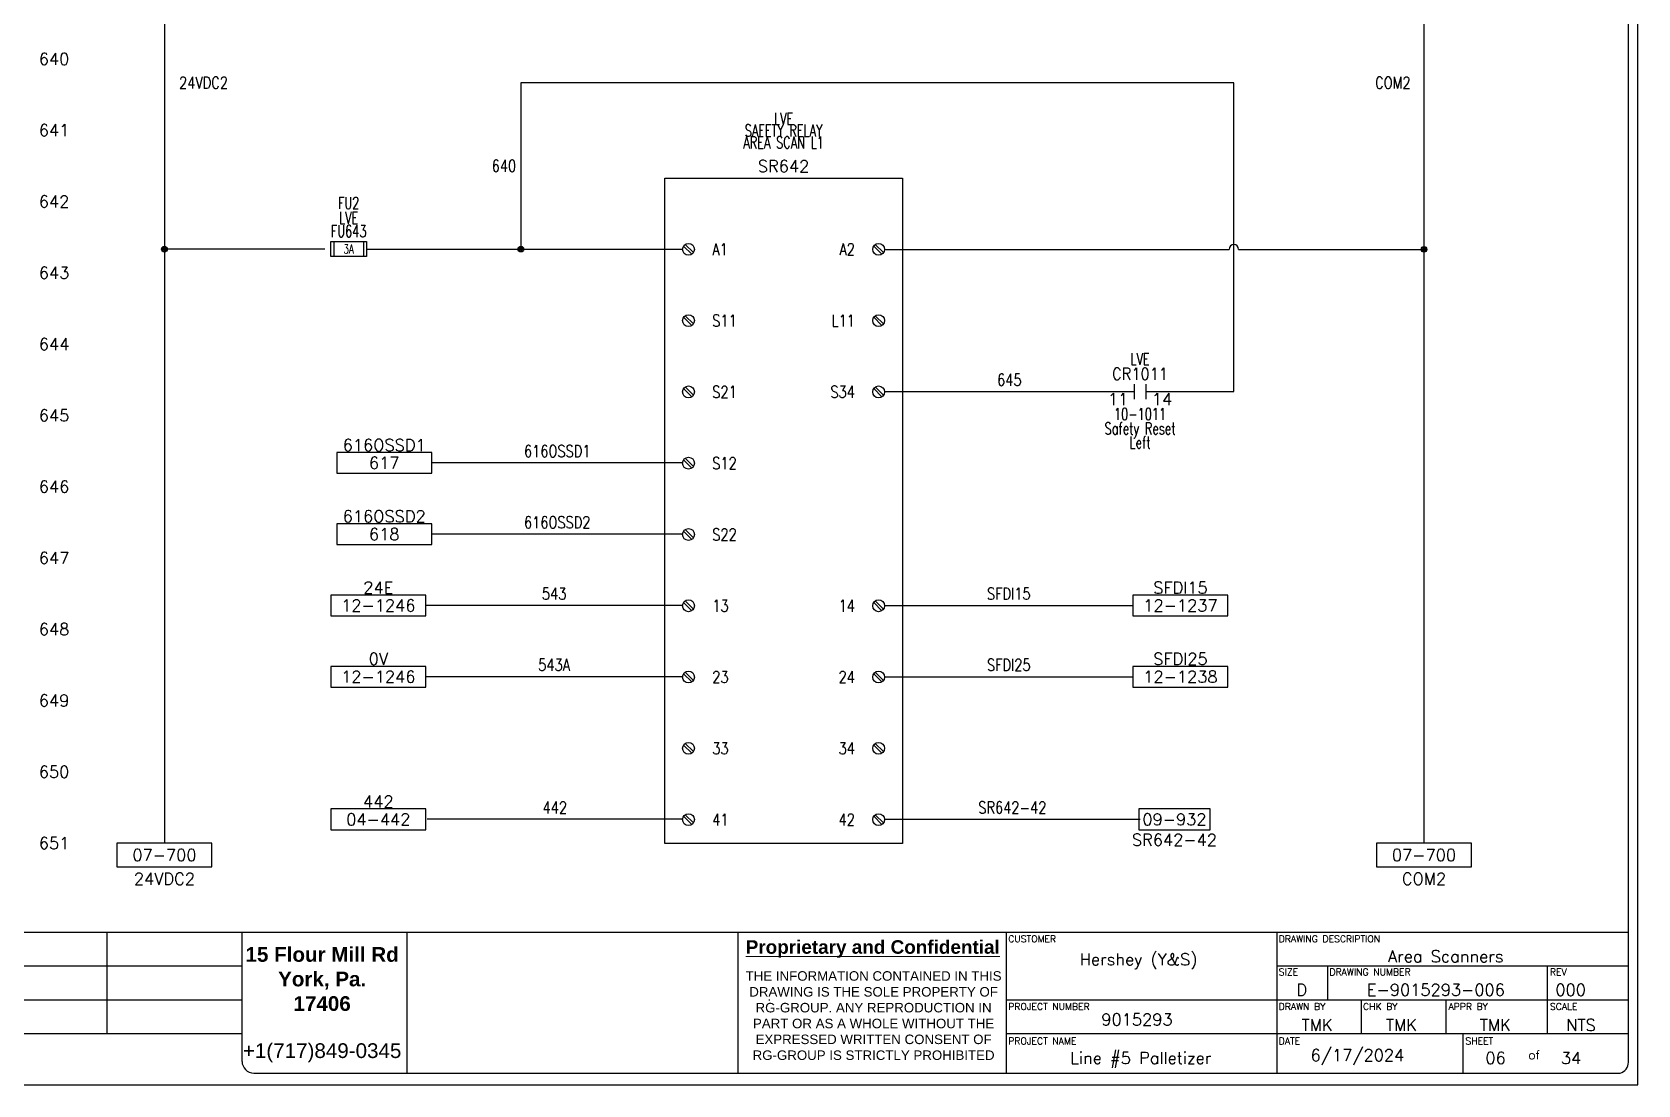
# Model space of a CAD drawing. Header units: inches. Extents: x 0 to 34.2, y 0 to 22.
# Drawn here: x 17.36 to 34.25, y -0.04 to 11.03 of the extents above; entities that cross this region are included whole.
import ezdxf
from ezdxf.enums import TextEntityAlignment as Align

# ---------------------------------------------------------------- set-up
doc = ezdxf.new("R2010")
doc.units = ezdxf.units.IN
doc.header["$MEASUREMENT"] = 0
for name, color, linetype in [('BLU_12AWG', 5, 'Continuous'), ('BLU_16AWG', 5, 'Continuous'), ('BLU_WHT_12AWG', 4, 'Continuous'), ('DESC', 150, 'Continuous'), ('DESCCHILD', 20, 'Continuous'), ('LOC', 8, 'Continuous'), ('MISC', 7, 'Continuous'), ('SYMS', 7, 'Continuous'), ('TAGS', 1, 'Continuous'), ('TB_LABELS', 1, 'Continuous'), ('TERMS', 3, 'Continuous'), ('WIRENO', 3, 'Continuous'), ('XREF', 7, 'Continuous'), ('XREFCHILD', 90, 'Continuous')]:
    doc.layers.add(name, color=color, linetype=linetype)
doc.styles.add('Annotative', font='arial.ttf')
doc.styles.add('Fields', font='simplex.shx', dxfattribs={"height": 0.185})
doc.styles.get("Standard").update_dxf_attribs({"font": 'arial.ttf'})
doc.styles.add('WD', font='romans.shx', dxfattribs={"height": 0.185})

# ---------------------------------------------------------------- blocks, each defined once
blk = doc.blocks.new('RG_Master_Ver_4_2_2')
at = {"color": 3}
for p, q in [((34.15, 0.194), (34.15, 21.734)), ((10.12, 1.563), (34.15, 1.563)), ((18.143, 1.563), (18.143, 0.496)), ((19.566, 1.563), (19.566, 0.203)), ((21.3, 1.563), (21.3, 0.072)), ((24.781, 1.562), (24.781, 0.072)), ((27.605, 1.563), (27.605, 0.072)), ((30.451, 1.563), (30.451, 0.072)), ((9.998, 1.207), (19.566, 1.207)), ((30.451, 1.207), (34.15, 1.207)), ((30.984, 1.207), (30.984, 0.852)), ((33.297, 1.207), (33.297, 0.852)), ((9.998, 0.852), (19.566, 0.852)), ((25.107, 0.852), (25.117, 0.852)), ((27.605, 0.852), (34.15, 0.852)), ((27.959, 0.852), (27.961, 0.852)), ((31.34, 0.852), (31.34, 0.496)), ((32.229, 0.852), (32.229, 0.496)), ((33.297, 0.852), (33.297, 0.496)), ((9.998, 0.496), (19.566, 0.496)), ((27.605, 0.496), (34.15, 0.496)), ((32.407, 0.496), (32.407, 0.085)), ((19.689, 0.081), (34.062, 0.081))]:
    blk.add_line(p, q, dxfattribs=at)
blk.add_lwpolyline([(0, -0.044), (34.25, -0.044), (34.25, 21.956), (0, 21.956)], close=True, dxfattribs=at)
for centre, radius, start, end in [((19.689, 0.203), 0.122, 180, 270), ((34.035, 0.192), 0.115, 283.6956, 0.7965)]:
    blk.add_arc(centre, radius, start, end, dxfattribs=at)
at = {"color": 3, "insert": (20.409, 1.406), "char_height": 0.14228, "attachment_point": 2}
blk.add_mtext_dynamic_manual_height_columns('{\\fArial|b1|i0|c0|p34;\\H1.08937x;15 Flour Mill Rd\\PYork, Pa. \\P17406}\\P\\P{\\H1.08937x;+1(717)849-0345}', width=1.73509, gutter_width=0.69, heights=[0], dxfattribs=at)
at = {"color": 3, "linetype": 'Continuous', "lineweight": 20, "insert": (26.201, 1.478), "char_height": 0.14228, "width": 2.80179, "attachment_point": 2, "style": 'Annotative'}
blk.add_mtext('{\\fArial|b1|i0|c0|p34;\\LProprietary and Confidential}', dxfattribs=at)
at = {"color": 3, "insert": (26.21, 1.152), "char_height": 0.1, "width": 2.78538, "attachment_point": 2, "style": 'Annotative'}
blk.add_mtext('THE INFORMATION CONTAINED IN THIS DRAWING IS THE SOLE PROPERTY OF RG-GROUP. ANY REPRODUCTION IN PART OR AS A WHOLE WITHOUT THE EXPRESSED WRITTEN CONSENT OF RG-GROUP IS STRICTLY PROHIBITED', dxfattribs=at)
at = {"insert": (30.807, 0.331), "char_height": 0.125, "attachment_point": 1, "style": 'Fields'}
blk.add_mtext('6/17/2024', dxfattribs=at)
at = {"style": 'Fields'}
for tag, p in [('DESCRIPTION_3', (13.116, 1.307)), ('DRN_3', (15.472, 1.307)), ('CHK_3', (16.529, 1.307)), ('APP_3', (17.552, 1.307)), ('DATE_3', (18.829, 1.307)), ('DRAWING_DESC', (32.229, 1.246)), ('CUSTOMER', (28.997, 1.214)), ('DESCRIPTION_2', (13.116, 0.951)), ('DRN_2', (15.472, 0.951)), ('CHK_2', (16.529, 0.951)), ('APP_2', (17.552, 0.951)), ('DATE_2', (18.829, 0.951)), ('SIZE', (30.715, 0.894)), ('DRAWING_#', (32.125, 0.894)), ('REV', (33.543, 0.894)), ('DESCRIPTION_1', (13.116, 0.596)), ('DRN_1', (15.472, 0.596)), ('CHK_1', (16.529, 0.596)), ('APP_1', (17.552, 0.596)), ('DATE_1', (18.829, 0.596)), ('PROJECT_#', (28.981, 0.581)), ('DRN_BY', (30.875, 0.524)), ('CHK_BY', (31.762, 0.524)), ('APP_BY', (32.75, 0.524)), ('SCALE', (33.652, 0.524)), ('PROJECT_NAME', (29.021, 0.176)), ('SHEETNUM', (32.753, 0.176)), ('TTL_SHTS', (33.547, 0.176))]:
    blk.add_attdef(tag, text='', height=0.125, dxfattribs=at).set_placement(p, align=Align.CENTER)
at = {"style": 'Fields', "flags": 9}
blk.add_attdef('WD_TB', (9.953, 0.194), '', height=0.0638, dxfattribs=at)
at = {"layer": 'TB_LABELS', "style": 'WD'}
for s, height, p in [('CUSTOMER', 0.0711, (27.627, 1.528)), ('DRAWING DESCRIPTION', 0.07114, (30.472, 1.528)), ('SIZE', 0.0711, (30.472, 1.179)), ('DRAWING NUMBER', 0.07114, (31.006, 1.179)), ('REV', 0.0711, (33.325, 1.179)), ('PROJECT NUMBER', 0.07114, (27.627, 0.816)), ('DRAWN BY', 0.0711, (30.472, 0.816)), ('CHK BY', 0.0711, (31.359, 0.816)), ('APPR BY', 0.0711, (32.258, 0.816)), ('SCALE', 0.0711, (33.325, 0.816)), ('PROJECT NAME', 0.07114, (27.627, 0.453)), ('DATE', 0.0711, (30.472, 0.453)), ('SHEET', 0.0711, (32.436, 0.453)), ('of', 0.0925, (33.098, 0.318))]:
    blk.add_text(s, height=height, dxfattribs=at).set_placement(p, align=Align.TOP_LEFT)
blk = doc.blocks.new('HDV1_002')
for p, q in [((0, 0), (2.5, 0)), ((0, -7), (0, 0)), ((2.5, 0), (2.5, -7)), ((0.198, -0.715), (0.285, -0.802)), ((0.215, -0.698), (0.302, -0.785)), ((2.198, -0.715), (2.285, -0.802)), ((2.215, -0.698), (2.302, -0.785)), ((0.198, -1.465), (0.285, -1.552)), ((0.215, -1.448), (0.302, -1.535)), ((2.198, -1.465), (2.285, -1.552)), ((2.215, -1.448), (2.302, -1.535)), ((0.198, -2.215), (0.285, -2.302)), ((0.215, -2.198), (0.302, -2.285)), ((2.198, -2.215), (2.285, -2.302)), ((2.215, -2.198), (2.302, -2.285)), ((0.198, -2.965), (0.285, -3.052)), ((0.215, -2.948), (0.302, -3.035)), ((0.198, -3.715), (0.285, -3.802)), ((0.215, -3.698), (0.302, -3.785)), ((0.198, -4.465), (0.285, -4.552)), ((0.215, -4.448), (0.302, -4.535)), ((2.198, -4.465), (2.285, -4.552)), ((2.215, -4.448), (2.302, -4.535)), ((0.198, -5.215), (0.285, -5.302)), ((0.215, -5.198), (0.302, -5.285)), ((2.198, -5.215), (2.285, -5.302)), ((2.215, -5.198), (2.302, -5.285)), ((0.198, -5.965), (0.285, -6.052)), ((0.215, -5.948), (0.302, -6.035)), ((2.198, -5.965), (2.285, -6.052)), ((2.215, -5.948), (2.302, -6.035)), ((0.198, -6.715), (0.285, -6.802)), ((0.215, -6.698), (0.302, -6.785)), ((2.198, -6.715), (2.285, -6.802)), ((2.215, -6.698), (2.302, -6.785)), ((2.5, -7), (0, -7))]:
    blk.add_line(p, q)
for centre in [(0.25, -0.75), (2.25, -0.75), (0.25, -1.5), (2.25, -1.5), (0.25, -2.25), (2.25, -2.25), (0.25, -3), (0.25, -3.75), (0.25, -4.5), (2.25, -4.5), (0.25, -5.25), (2.25, -5.25), (0.25, -6), (2.25, -6), (0.25, -6.75), (2.25, -6.75)]:
    blk.add_circle(centre, 0.0625)
at = {"style": 'WD', "width": 0.7}
for tag, p in [('INST', (1.25, 0.75)), ('LOC', (1.25, 0.625)), ('DESC1', (1.25, 0.5)), ('DESC2', (1.25, 0.375)), ('DESC3', (1.25, 0.25))]:
    blk.add_attdef(tag, text='', height=0.125, dxfattribs=at).set_placement(p, align=Align.MIDDLE_CENTER)
at = {"style": 'WD'}
blk.add_attdef('TAG1', text='', height=0.125, dxfattribs=at).set_placement((1.25, 0.125), align=Align.MIDDLE_CENTER)
at = {"style": 'WD', "flags": 9}
for tag, p in [('MFG', (1.25, -0.125)), ('ASSYCODE', (1.25, -0.375)), ('CAT', (1.25, -0.25)), ('FAMILY', (1.25, -0.5))]:
    blk.add_attdef(tag, text='', height=0.125, dxfattribs=at).set_placement(p, align=Align.MIDDLE_CENTER)
at = {"style": 'WD', "flags": 1}
for tag, p in [('X4TERM01', (0.188, -0.75)), ('X1TERM10', (2.312, -0.75)), ('X4TERM02', (0.188, -1.5)), ('X1TERM11', (2.312, -1.5)), ('X4TERM03', (0.188, -2.25)), ('X1TERM12', (2.312, -2.25)), ('X4TERM04', (0.188, -3)), ('X4TERM05', (0.188, -3.75)), ('X4TERM06', (0.188, -4.5)), ('X1TERM13', (2.312, -4.5)), ('X4TERM07', (0.188, -5.25)), ('X1TERM14', (2.312, -5.25)), ('X4TERM08', (0.188, -6)), ('X1TERM15', (2.312, -6)), ('X4TERM09', (0.188, -6.75)), ('X1TERM16', (2.312, -6.75))]:
    blk.add_attdef(tag, p, '', height=0.005, dxfattribs=at)
at = {"style": 'WD', "width": 0.8}
for tag, p in [('TERM01', (0.5, -0.75)), ('TERM02', (0.5, -1.5)), ('TERM03', (0.5, -2.25)), ('TERM04', (0.5, -3)), ('TERM05', (0.5, -3.75)), ('TERM06', (0.5, -4.5)), ('TERM07', (0.5, -5.25)), ('TERM08', (0.5, -6)), ('TERM09', (0.5, -6.75))]:
    blk.add_attdef(tag, text='', height=0.125, dxfattribs=at).set_placement(p, align=Align.MIDDLE_LEFT)
for tag, p in [('TERM10', (2, -0.75)), ('TERM11', (2, -1.5)), ('TERM12', (2, -2.25)), ('TERM13', (2, -4.5)), ('TERM14', (2, -5.25)), ('TERM15', (2, -6)), ('TERM16', (2, -6.75))]:
    blk.add_attdef(tag, text='', height=0.125, dxfattribs=at).set_placement(p, align=Align.MIDDLE_RIGHT)
blk = doc.blocks.new('Hcr21')
at = {"linetype": 'Continuous'}
for p, q in [((-0.062, 0.08), (-0.062, -0.08)), ((0.062, 0.08), (0.062, -0.08))]:
    blk.add_line(p, q, dxfattribs=at)
at = {"style": 'WD'}
for tag, width, p in [('INST', 0.7, (0, 0.451)), ('LOC', 0.7, (0, 0.281)), ('TAG2', 0.9, (0, 0.125)), ('DESC1', 0.7, (0, -0.449)), ('XREF', 0.7, (0, -0.297)), ('DESC2', 0.7, (0, -0.597)), ('DESC3', 0.7, (0, -0.744))]:
    blk.add_attdef(tag, text='', height=0.125, dxfattribs=dict(at, width=width)).set_placement(p, align=Align.CENTER)
for tag, p, height, flags in [('X4TERM01', (-0.062, 0), 0.0125, 1), ('X1TERM02', (0.062, 0), 0.0125, 1), ('FAMILY', (0.097, 0.053), 0.01, 9), ('CONTACT', (0.097, 0.036), 0.01, 1)]:
    blk.add_attdef(tag, p, '', height=height, dxfattribs=dict(at, flags=flags))
for tag, p in [('X2LINK', (0, 0.125)), ('X8LINK', (0, -0.125))]:
    blk.add_attdef(tag, p, '', height=0.01, dxfattribs=at)
at = {"linetype": 'Continuous', "style": 'WD', "flags": 8}
blk.add_attdef('TERM01', text='', height=0.125, dxfattribs=at).set_placement((-0.125, -0.016), align=Align.TOP_RIGHT)
blk.add_attdef('TERM02', text='', height=0.125, dxfattribs=at).set_placement((0.125, -0.016), align=Align.TOP_LEFT)
blk = doc.blocks.new('WDDOT')
for radius in [0.03, 0.0187, 0.00929]:
    blk.add_circle((0, 0), radius)
blk = doc.blocks.new('HA2S1_REF_1')
for p, q in [((0, 0.25), (0, 0)), ((1, 0.25), (0, 0.25)), ((1, 0), (1, 0.25)), ((0, 0), (1, 0))]:
    blk.add_line(p, q)
at = {"style": 'WD', "flags": 1}
blk.add_attdef('SIGCODE', text='', height=0.125, dxfattribs=at).set_placement((0.5, 0.3125), align=Align.CENTER)
at = {"style": 'WD'}
for tag, p in [('XREF', (0.5, 0.0625)), ('DESC1', (0.5, -0.1875))]:
    blk.add_attdef(tag, text='', height=0.125, dxfattribs=at).set_placement(p, align=Align.CENTER)
blk = doc.blocks.new('HA2D1_REF1')
for p, q in [((-0.0625, 0.109375), (-0.0625, -0.109375)), ((0.9375, 0.109375), (-0.0625, 0.109375)), ((0.9375, -0.109375), (0.9375, 0.109375)), ((-0.0625, -0.109375), (0.9375, -0.109375))]:
    blk.add_line(p, q)
at = {"style": 'WD', "flags": 1}
blk.add_attdef('SIGCODE', (0, 0.3125), '', height=0.125, dxfattribs=at)
at = {"style": 'WD'}
for tag, p in [('DESC1', (0.4375, 0.125)), ('XREF', (0.4375, -0.0625))]:
    blk.add_attdef(tag, text='', height=0.125, dxfattribs=at).set_placement(p, align=Align.CENTER)
blk = doc.blocks.new('HA2S1_REF1')
for p, q in [((0, 0.109), (0, -0.109)), ((0.75, 0.109), (0, 0.109)), ((0.75, -0.109), (0.75, 0.109)), ((0, -0.109), (0.75, -0.109))]:
    blk.add_line(p, q)
at = {"style": 'WD', "flags": 1}
blk.add_attdef('SIGCODE', (0.062, 0.158), '', height=0.125, dxfattribs=at)
at = {"style": 'WD'}
for tag, p in [('XREF', (0.375, -0.063)), ('DESC1', (0.375, -0.278))]:
    blk.add_attdef(tag, text='', height=0.125, dxfattribs=at).set_placement(p, align=Align.CENTER)
blk = doc.blocks.new('HFU1')
for p, q in [((-0.188, -0.078), (-0.188, 0.078)), ((-0.188, 0.078), (0.188, 0.078)), ((-0.156, 0.078), (-0.156, -0.078)), ((0.156, 0.078), (0.156, -0.078)), ((0.188, 0.078), (0.188, -0.078)), ((0.188, -0.078), (-0.188, -0.078))]:
    blk.add_line(p, q)
at = {"style": 'WD', "width": 0.7}
for tag, p in [('INST', (0, 0.422)), ('LOC', (0, 0.266)), ('TAG1', (0, 0.125))]:
    blk.add_attdef(tag, text='', height=0.125, dxfattribs=at).set_placement(p, align=Align.CENTER)
at = {"linetype": 'Continuous', "style": 'WD', "flags": 9}
for tag, p in [('ASSYCODE', (0.157, 0.251)), ('MFG', (0.156, 0.083)), ('CAT', (0.156, 0.102))]:
    blk.add_attdef(tag, text='', height=0.01, dxfattribs=at).set_placement(p, align=Align.CENTER)
at = {"style": 'WD'}
for tag, p, height, flags in [('X4TERM01', (-0.188, 0), 0.0109, 1), ('FAMILY', (0.129, 0.108), 0.01, 9), ('X1TERM02', (0.188, 0), 0.0109, 1)]:
    blk.add_attdef(tag, p, '', height=height, dxfattribs=dict(at, flags=flags))
at = {"style": 'WD', "width": 0.7}
blk.add_attdef('RATING1', text='', height=0.0938, dxfattribs=at).set_placement((0, 0), align=Align.MIDDLE_CENTER)
at = {"style": 'WD'}
for tag, p in [('X2LINK', (0, 0.109)), ('X8LINK', (0, -0.109))]:
    blk.add_attdef(tag, p, '', height=0.01, dxfattribs=at)
at = {"linetype": 'Continuous', "style": 'WD', "width": 0.7, "flags": 8}
blk.add_attdef('TERM01', text='', height=0.1, dxfattribs=at).set_placement((-0.25, -0.016), align=Align.TOP_RIGHT)
blk.add_attdef('TERM02', text='', height=0.1, dxfattribs=at).set_placement((0.25, -0.016), align=Align.TOP_LEFT)
at = {"style": 'WD', "width": 0.7}
for tag, p in [('DESC1', (0.047, -0.234)), ('DESC2', (0.047, -0.391)), ('DESC3', (0.047, -0.547))]:
    blk.add_attdef(tag, text='', height=0.125, dxfattribs=at).set_placement(p, align=Align.MIDDLE_LEFT)
blk = doc.blocks.new('WD_WNV')
at = {"linetype": 'Continuous', "style": 'WD', "width": 0.8}
blk.add_attdef('WIRENO', text='', height=0.125, dxfattribs=at).set_placement((-0.05, 0), align=Align.MIDDLE_RIGHT)
at = {"style": 'WD', "flags": 1}
for tag, p in [('W01USER', (-0.062, 0.094)), ('W02USER', (-0.062, 0.086)), ('W03USER', (-0.062, 0.078)), ('W04USER', (-0.062, 0.07)), ('W05USER', (-0.062, 0.062)), ('W06USER', (-0.062, 0.055)), ('W07USER', (-0.062, 0.047)), ('W08USER', (-0.062, 0.039)), ('W09USER', (-0.062, 0.031)), ('W10USER', (-0.062, 0.023))]:
    blk.add_attdef(tag, text='', height=0.005, dxfattribs=at).set_placement(p, align=Align.CENTER)
blk = doc.blocks.new('WD_WNH')
at = {"linetype": 'Continuous', "style": 'WD', "width": 0.8}
blk.add_attdef('WIRENO', text='', height=0.125, dxfattribs=at).set_placement((0, 0.062), align=Align.CENTER)
at = {"style": 'WD', "flags": 1}
for tag, p in [('W01USER', (0, 0.078)), ('W02USER', (0, 0.07)), ('W03USER', (0, 0.062)), ('W04USER', (0, 0.055)), ('W05USER', (0, 0.047)), ('W06USER', (0, 0.039)), ('W07USER', (0, 0.031)), ('W08USER', (0, 0.023)), ('W09USER', (0, 0.016)), ('W10USER', (0, 0.008))]:
    blk.add_attdef(tag, text='', height=0.005, dxfattribs=at).set_placement(p, align=Align.CENTER)

msp = doc.modelspace()

# ---------------------------------------------------------------- linework, layer by layer
at = {"layer": 'BLU_12AWG'}
for p, q in [((18.75, 21.125), (18.75, 2.5)), ((20.438, 8.75), (18.75, 8.75))]:
    msp.add_line(p, q, dxfattribs=at)
at = {"layer": 'BLU_16AWG'}
for p, q in [((30, 10.5), (22.5, 10.5)), ((22.5, 10.5), (22.5, 8.75)), ((30, 7.25), (30, 10.5)), ((20.875, 8.75), (24.2, 8.75)), ((26.326, 7.25), (28.951, 7.25)), ((29.076, 7.25), (30, 7.25)), ((24.201, 6.5), (21.562, 6.5)), ((24.201, 5.75), (21.562, 5.75)), ((24.201, 5), (21.5, 5)), ((26.326, 5), (28.938, 5)), ((24.201, 4.25), (21.5, 4.25)), ((26.326, 4.25), (28.938, 4.25)), ((24.201, 2.75), (21.513, 2.75)), ((26.326, 2.75), (29.013, 2.75))]:
    msp.add_line(p, q, dxfattribs=at)
at = {"layer": 'BLU_WHT_12AWG'}
for p, q in [((32, 21.125), (32, 2.5)), ((26.325, 8.747), (29.95, 8.747)), ((30.05, 8.747), (32, 8.747))]:
    msp.add_line(p, q, dxfattribs=at)
msp.add_arc((30, 8.747), 0.05, 0, 180, dxfattribs=at)

# ---------------------------------------------------------------- block references
ref = msp.add_blockref('RG_Master_Ver_4_2_2', (0, 0))
ref.add_attrib('CUSTOMER', 'Hershey (Y&S)', dxfattribs={"height": 0.125, "style": 'Fields'}).set_placement((28.997, 1.214), align=Align.CENTER)
ref.add_attrib('DRAWING_DESC', 'Area Scanners', dxfattribs={"height": 0.125, "style": 'Fields'}).set_placement((32.229, 1.246), align=Align.CENTER)
ref.add_attrib('PROJECT_#', '9015293', dxfattribs={"height": 0.125, "style": 'Fields'}).set_placement((28.981, 0.581), align=Align.CENTER)
ref.add_attrib('PROJECT_NAME', 'Line #5 Palletizer', dxfattribs={"height": 0.125, "style": 'Fields'}).set_placement((29.021, 0.176), align=Align.CENTER)
ref.add_attrib('SIZE', 'D', dxfattribs={"height": 0.125, "style": 'Fields'}).set_placement((30.715, 0.894), align=Align.CENTER)
ref.add_attrib('APP_BY', 'TMK', dxfattribs={"height": 0.125, "style": 'Fields'}).set_placement((32.75, 0.524), align=Align.CENTER)
ref.add_attrib('DRAWING_#', 'E-9015293-006', dxfattribs={"height": 0.125, "style": 'Fields'}).set_placement((32.125, 0.894), align=Align.CENTER)
ref.add_attrib('REV', '000', dxfattribs={"height": 0.125, "style": 'Fields'}).set_placement((33.543, 0.894), align=Align.CENTER)
ref.add_attrib('SCALE', 'NTS', dxfattribs={"height": 0.125, "style": 'Fields'}).set_placement((33.652, 0.524), align=Align.CENTER)
ref.add_attrib('DRN_BY', 'TMK', dxfattribs={"height": 0.125, "style": 'Fields'}).set_placement((30.875, 0.524), align=Align.CENTER)
ref.add_attrib('CHK_BY', 'TMK', dxfattribs={"height": 0.125, "style": 'Fields'}).set_placement((31.762, 0.524), align=Align.CENTER)
ref.add_attrib('SHEETNUM', '06', dxfattribs={"height": 0.125, "style": 'Fields'}).set_placement((32.753, 0.176), align=Align.CENTER)
ref.add_attrib('TTL_SHTS', '34', dxfattribs={"height": 0.125, "style": 'Fields'}).set_placement((33.547, 0.176), align=Align.CENTER)
at = {"layer": 'SYMS'}
ref = msp.add_blockref('HDV1_002', (24.013, 9.497), dxfattribs=at)
ref.add_attrib('TERM16', '42', dxfattribs={"layer": 'TERMS', "height": 0.125, "style": 'WD', "width": 0.8}).set_placement((26.013, 2.747), align=Align.MIDDLE_RIGHT)
ref.add_attrib('TERM15', '34', dxfattribs={"layer": 'TERMS', "height": 0.125, "style": 'WD', "width": 0.8}).set_placement((26.013, 3.497), align=Align.MIDDLE_RIGHT)
ref.add_attrib('TERM14', '24', dxfattribs={"layer": 'TERMS', "height": 0.125, "style": 'WD', "width": 0.8}).set_placement((26.013, 4.247), align=Align.MIDDLE_RIGHT)
ref.add_attrib('TERM13', '14', dxfattribs={"layer": 'TERMS', "height": 0.125, "style": 'WD', "width": 0.8}).set_placement((26.013, 4.997), align=Align.MIDDLE_RIGHT)
ref.add_attrib('TERM12', 'S34', dxfattribs={"layer": 'TERMS', "height": 0.125, "style": 'WD', "width": 0.8}).set_placement((26.013, 7.247), align=Align.MIDDLE_RIGHT)
ref.add_attrib('TERM11', 'L11', dxfattribs={"layer": 'TERMS', "height": 0.125, "style": 'WD', "width": 0.8}).set_placement((26.013, 7.997), align=Align.MIDDLE_RIGHT)
ref.add_attrib('TERM10', 'A2', dxfattribs={"layer": 'TERMS', "height": 0.125, "style": 'WD', "width": 0.8}).set_placement((26.013, 8.747), align=Align.MIDDLE_RIGHT)
ref.add_attrib('TERM09', '41', dxfattribs={"layer": 'TERMS', "height": 0.125, "style": 'WD', "width": 0.8}).set_placement((24.513, 2.747), align=Align.MIDDLE_LEFT)
ref.add_attrib('TERM08', '33', dxfattribs={"layer": 'TERMS', "height": 0.125, "style": 'WD', "width": 0.8}).set_placement((24.513, 3.497), align=Align.MIDDLE_LEFT)
ref.add_attrib('TERM07', '23', dxfattribs={"layer": 'TERMS', "height": 0.125, "style": 'WD', "width": 0.8}).set_placement((24.513, 4.247), align=Align.MIDDLE_LEFT)
ref.add_attrib('TERM06', '13', dxfattribs={"layer": 'TERMS', "height": 0.125, "style": 'WD', "width": 0.8}).set_placement((24.513, 4.997), align=Align.MIDDLE_LEFT)
ref.add_attrib('TERM05', 'S22', dxfattribs={"layer": 'TERMS', "height": 0.125, "style": 'WD', "width": 0.8}).set_placement((24.513, 5.747), align=Align.MIDDLE_LEFT)
ref.add_attrib('TERM04', 'S12', dxfattribs={"layer": 'TERMS', "height": 0.125, "style": 'WD', "width": 0.8}).set_placement((24.513, 6.497), align=Align.MIDDLE_LEFT)
ref.add_attrib('TERM03', 'S21', dxfattribs={"layer": 'TERMS', "height": 0.125, "style": 'WD', "width": 0.8}).set_placement((24.513, 7.247), align=Align.MIDDLE_LEFT)
ref.add_attrib('TERM02', 'S11', dxfattribs={"layer": 'TERMS', "height": 0.125, "style": 'WD', "width": 0.8}).set_placement((24.513, 7.997), align=Align.MIDDLE_LEFT)
ref.add_attrib('TERM01', 'A1', dxfattribs={"layer": 'TERMS', "height": 0.125, "style": 'WD', "width": 0.8}).set_placement((24.513, 8.747), align=Align.MIDDLE_LEFT)
ref.add_attrib('TAG1', 'SR642', dxfattribs={"layer": 'TAGS', "height": 0.125, "style": 'WD'}).set_placement((25.263, 9.622), align=Align.MIDDLE_CENTER)
ref.add_attrib('DESC1', 'SAFETY RELAY', dxfattribs={"layer": 'DESC', "height": 0.125, "style": 'WD', "width": 0.7}).set_placement((25.263, 9.997), align=Align.MIDDLE_CENTER)
ref.add_attrib('DESC2', 'AREA SCAN L1', dxfattribs={"layer": 'DESC', "height": 0.125, "style": 'WD', "width": 0.7}).set_placement((25.263, 9.872), align=Align.MIDDLE_CENTER)
ref.add_attrib('LOC', 'LVE', dxfattribs={"layer": 'LOC', "height": 0.125, "style": 'WD', "width": 0.7}).set_placement((25.263, 10.122), align=Align.MIDDLE_CENTER)
ref = msp.add_blockref('HFU1', (20.688, 8.75), dxfattribs=at)
ref.add_attrib('INST', 'FU2', dxfattribs={"layer": 'LOC', "height": 0.125, "style": 'WD', "width": 0.7}).set_placement((20.688, 9.172), align=Align.CENTER)
ref.add_attrib('RATING1', '3A', dxfattribs={"layer": 'MISC', "height": 0.0938, "style": 'WD', "width": 0.7}).set_placement((20.688, 8.75), align=Align.MIDDLE_CENTER)
ref.add_attrib('LOC', 'LVE', dxfattribs={"layer": 'LOC', "height": 0.125, "style": 'WD', "width": 0.7}).set_placement((20.688, 9.016), align=Align.CENTER)
ref.add_attrib('TAG1', 'FU643', dxfattribs={"layer": 'TAGS', "height": 0.125, "style": 'WD', "width": 0.7}).set_placement((20.688, 8.875), align=Align.CENTER)
for p in [(18.75, 8.75), (22.5, 8.75), (32, 8.747)]:
    msp.add_blockref('WDDOT', p, dxfattribs=at)
ref = msp.add_blockref('Hcr21', (29.013, 7.25), dxfattribs=at)
ref.add_attrib('LOC', 'LVE', dxfattribs={"layer": 'LOC', "height": 0.125, "style": 'WD', "width": 0.7}).set_placement((29.013, 7.531), align=Align.CENTER)
ref.add_attrib('TERM02', '14', dxfattribs={"layer": 'TERMS', "linetype": 'Continuous', "height": 0.125, "style": 'WD', "flags": 8}).set_placement((29.138, 7.234), align=Align.TOP_LEFT)
ref.add_attrib('TERM01', '11', dxfattribs={"layer": 'TERMS', "linetype": 'Continuous', "height": 0.125, "style": 'WD', "flags": 8}).set_placement((28.888, 7.234), align=Align.TOP_RIGHT)
ref.add_attrib('XREF', '10-1011', dxfattribs={"layer": 'XREFCHILD', "height": 0.125, "style": 'WD', "width": 0.7}).set_placement((29.013, 6.952), align=Align.CENTER)
ref.add_attrib('DESC2', 'Left', dxfattribs={"layer": 'DESCCHILD', "height": 0.125, "style": 'WD', "width": 0.7}).set_placement((29.013, 6.653), align=Align.CENTER)
ref.add_attrib('DESC1', 'Safety Reset', dxfattribs={"layer": 'DESCCHILD', "height": 0.125, "style": 'WD', "width": 0.7}).set_placement((29.013, 6.8), align=Align.CENTER)
ref.add_attrib('TAG2', 'CR1011', dxfattribs={"layer": 'TAGS', "height": 0.125, "style": 'WD', "width": 0.9}).set_placement((29.013, 7.375), align=Align.CENTER)
ref = msp.add_blockref('HA2D1_REF1', (20.625, 6.5), dxfattribs=at)
ref.add_attrib('XREF', '617', dxfattribs={"layer": 'XREF', "height": 0.125, "style": 'WD'}).set_placement((21.062, 6.438), align=Align.CENTER)
ref.add_attrib('DESC1', '616OSSD1', dxfattribs={"layer": 'DESC', "height": 0.125, "style": 'WD'}).set_placement((21.062, 6.625), align=Align.CENTER)
ref = msp.add_blockref('HA2D1_REF1', (20.625, 5.75), dxfattribs=at)
ref.add_attrib('XREF', '618', dxfattribs={"layer": 'XREF', "height": 0.125, "style": 'WD'}).set_placement((21.062, 5.688), align=Align.CENTER)
ref.add_attrib('DESC1', '616OSSD2', dxfattribs={"layer": 'DESC', "height": 0.125, "style": 'WD'}).set_placement((21.062, 5.875), align=Align.CENTER)
ref = msp.add_blockref('HA2D1_REF1', (20.562, 5), dxfattribs=at)
ref.add_attrib('XREF', '12-1246', dxfattribs={"layer": 'XREF', "height": 0.125, "style": 'WD'}).set_placement((21, 4.938), align=Align.CENTER)
ref.add_attrib('DESC1', '24E', dxfattribs={"layer": 'DESC', "height": 0.125, "style": 'WD'}).set_placement((21, 5.125), align=Align.CENTER)
ref = msp.add_blockref('HA2D1_REF1', (29, 5), dxfattribs=at)
ref.add_attrib('XREF', '12-1237', dxfattribs={"layer": 'XREF', "height": 0.125, "style": 'WD'}).set_placement((29.438, 4.938), align=Align.CENTER)
ref.add_attrib('DESC1', 'SFDI15', dxfattribs={"layer": 'DESC', "height": 0.125, "style": 'WD'}).set_placement((29.438, 5.125), align=Align.CENTER)
ref = msp.add_blockref('HA2D1_REF1', (20.562, 4.25), dxfattribs=at)
ref.add_attrib('XREF', '12-1246', dxfattribs={"layer": 'XREF', "height": 0.125, "style": 'WD'}).set_placement((21, 4.188), align=Align.CENTER)
ref.add_attrib('DESC1', '0V', dxfattribs={"layer": 'DESC', "height": 0.125, "style": 'WD'}).set_placement((21, 4.375), align=Align.CENTER)
ref = msp.add_blockref('HA2D1_REF1', (29, 4.25), dxfattribs=at)
ref.add_attrib('XREF', '12-1238', dxfattribs={"layer": 'XREF', "height": 0.125, "style": 'WD'}).set_placement((29.438, 4.188), align=Align.CENTER)
ref.add_attrib('DESC1', 'SFDI25', dxfattribs={"layer": 'DESC', "height": 0.125, "style": 'WD'}).set_placement((29.438, 4.375), align=Align.CENTER)
ref = msp.add_blockref('HA2D1_REF1', (20.562, 2.75), dxfattribs=at)
ref.add_attrib('XREF', '04-442', dxfattribs={"layer": 'XREF', "height": 0.125, "style": 'WD'}).set_placement((21, 2.687), align=Align.CENTER)
ref.add_attrib('DESC1', '442', dxfattribs={"layer": 'DESC', "height": 0.125, "style": 'WD'}).set_placement((21, 2.875), align=Align.CENTER)
ref = msp.add_blockref('HA2S1_REF1', (29, 2.75), dxfattribs=at)
ref.add_attrib('XREF', '09-932', dxfattribs={"layer": 'XREF', "height": 0.125, "style": 'WD'}).set_placement((29.375, 2.687), align=Align.CENTER)
ref.add_attrib('DESC1', 'SR642-42', dxfattribs={"layer": 'DESC', "height": 0.125, "style": 'WD'}).set_placement((29.375, 2.472), align=Align.CENTER)
ref = msp.add_blockref('HA2S1_REF_1', (18.25, 2.25), dxfattribs=at)
ref.add_attrib('XREF', '07-700', dxfattribs={"layer": 'XREF', "height": 0.125, "style": 'WD'}).set_placement((18.75, 2.312), align=Align.CENTER)
ref.add_attrib('DESC1', '24VDC2', dxfattribs={"layer": 'DESC', "height": 0.125, "style": 'WD'}).set_placement((18.75, 2.062), align=Align.CENTER)
ref = msp.add_blockref('HA2S1_REF_1', (31.5, 2.25), dxfattribs=at)
ref.add_attrib('XREF', '07-700', dxfattribs={"layer": 'XREF', "height": 0.125, "style": 'WD'}).set_placement((32, 2.312), align=Align.CENTER)
ref.add_attrib('DESC1', 'COM2', dxfattribs={"layer": 'DESC', "height": 0.125, "style": 'WD'}).set_placement((32, 2.062), align=Align.CENTER)
at = {"layer": 'WIRENO'}
ref = msp.add_blockref('WD_WNV', (19.129, 10.5), dxfattribs=at)
ref.add_attrib('WIRENO', '24VDC2', dxfattribs={"linetype": 'Continuous', "height": 0.125, "style": 'WD', "width": 0.8}).set_placement((19.418, 10.5), align=Align.MIDDLE_RIGHT)
ref = msp.add_blockref('WD_WNV', (31.909, 10.5), dxfattribs=at)
ref.add_attrib('WIRENO', 'COM2', dxfattribs={"linetype": 'Continuous', "height": 0.125, "style": 'WD', "width": 0.8}).set_placement((31.859, 10.5), align=Align.MIDDLE_RIGHT)
ref = msp.add_blockref('WD_WNV', (22.5, 9.625), dxfattribs=at)
ref.add_attrib('WIRENO', '640', dxfattribs={"linetype": 'Continuous', "height": 0.125, "style": 'WD', "width": 0.8}).set_placement((22.45, 9.625), align=Align.MIDDLE_RIGHT)
ref = msp.add_blockref('WD_WNH', (27.638, 7.25), dxfattribs=at)
ref.add_attrib('WIRENO', '645', dxfattribs={"linetype": 'Continuous', "height": 0.125, "style": 'WD', "width": 0.8}).set_placement((27.638, 7.312), align=Align.CENTER)
ref = msp.add_blockref('WD_WNH', (22.882, 6.5), dxfattribs=at)
ref.add_attrib('WIRENO', '616OSSD1', dxfattribs={"linetype": 'Continuous', "height": 0.125, "style": 'WD', "width": 0.8}).set_placement((22.882, 6.562), align=Align.CENTER)
ref = msp.add_blockref('WD_WNH', (22.882, 5.75), dxfattribs=at)
ref.add_attrib('WIRENO', '616OSSD2', dxfattribs={"linetype": 'Continuous', "height": 0.125, "style": 'WD', "width": 0.8}).set_placement((22.882, 5.812), align=Align.CENTER)
ref = msp.add_blockref('WD_WNH', (22.85, 5), dxfattribs=at)
ref.add_attrib('WIRENO', '543', dxfattribs={"linetype": 'Continuous', "height": 0.125, "style": 'WD', "width": 0.8}).set_placement((22.85, 5.062), align=Align.CENTER)
ref = msp.add_blockref('WD_WNH', (27.632, 5), dxfattribs=at)
ref.add_attrib('WIRENO', 'SFDI15', dxfattribs={"linetype": 'Continuous', "height": 0.125, "style": 'WD', "width": 0.8}).set_placement((27.632, 5.062), align=Align.CENTER)
ref = msp.add_blockref('WD_WNH', (22.85, 4.25), dxfattribs=at)
ref.add_attrib('WIRENO', '543A', dxfattribs={"linetype": 'Continuous', "height": 0.125, "style": 'WD', "width": 0.8}).set_placement((22.85, 4.312), align=Align.CENTER)
ref = msp.add_blockref('WD_WNH', (27.632, 4.25), dxfattribs=at)
ref.add_attrib('WIRENO', 'SFDI25', dxfattribs={"linetype": 'Continuous', "height": 0.125, "style": 'WD', "width": 0.8}).set_placement((27.632, 4.312), align=Align.CENTER)
ref = msp.add_blockref('WD_WNH', (22.857, 2.75), dxfattribs=at)
ref.add_attrib('WIRENO', '442', dxfattribs={"linetype": 'Continuous', "height": 0.125, "style": 'WD', "width": 0.8}).set_placement((22.857, 2.812), align=Align.CENTER)
ref = msp.add_blockref('WD_WNH', (27.67, 2.75), dxfattribs=at)
ref.add_attrib('WIRENO', 'SR642-42', dxfattribs={"linetype": 'Continuous', "height": 0.125, "style": 'WD', "width": 0.8}).set_placement((27.67, 2.812), align=Align.CENTER)

# ---------------------------------------------------------------- texts
at = {"style": 'WD'}
for s, p in [('640', (17.75, 10.75)), ('641', (17.75, 10)), ('642', (17.75, 9.25)), ('643', (17.75, 8.5)), ('644', (17.75, 7.75)), ('645', (17.75, 7)), ('646', (17.75, 6.25)), ('647', (17.75, 5.5)), ('648', (17.75, 4.75)), ('649', (17.75, 4)), ('650', (17.75, 3.25)), ('651', (17.75, 2.5))]:
    msp.add_text(s, height=0.125, dxfattribs=at).set_placement(p, align=Align.MIDDLE_RIGHT)

doc.saveas('drawing.dxf')
